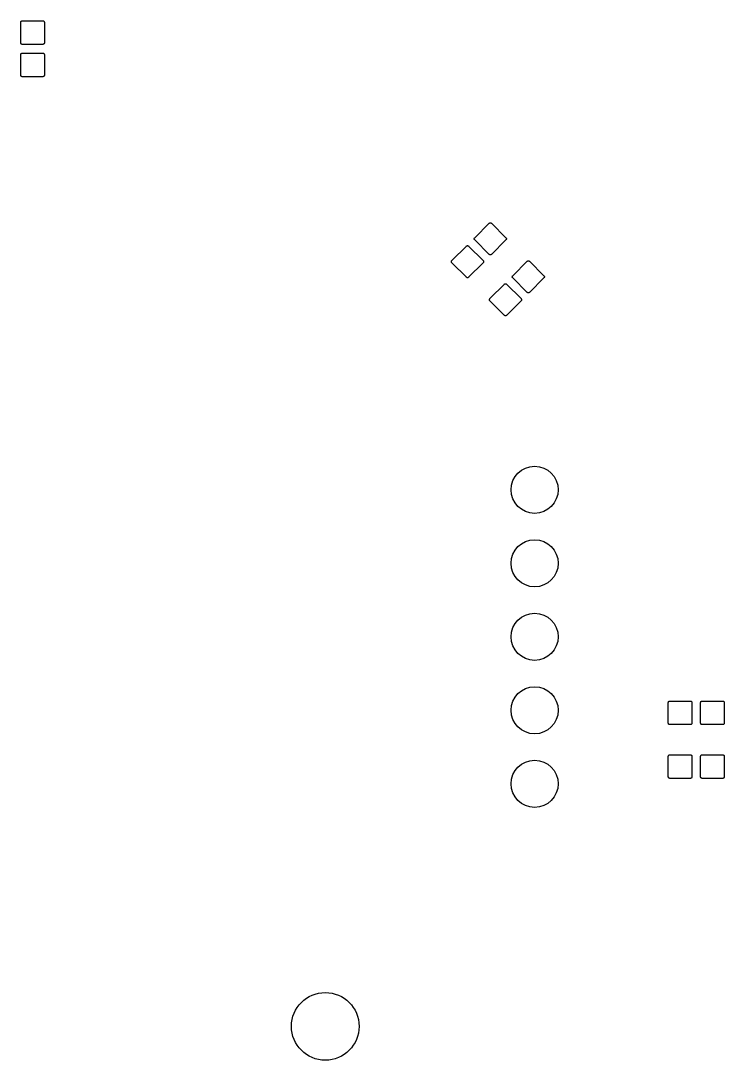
# Model space of a CAD drawing. Extents: x 0.49 to 2.42, y -7.77 to -4.86.
# Drawn here: x 1.477 to 2.419, y -6.256 to -4.864 of the extents above; entities that cross this region are included whole.
import ezdxf

# ---------------------------------------------------------------- set-up
doc = ezdxf.new("R2010")
doc.units = 0
doc.header["$MEASUREMENT"] = 0
doc.layers.add('BLACK', color=7, linetype='CONTINUOUS')

msp = doc.modelspace()

# ---------------------------------------------------------------- linework, layer by layer
at = {"layer": 'BLACK', "linetype": 'CONTINUOUS'}
for p, q in [((1.47693, -4.86614), (1.47694, -4.86594)), ((1.47693, -4.8937), (1.47693, -4.86614)), ((1.47694, -4.86594), (1.47697, -4.86575)), ((1.47697, -4.86575), (1.47702, -4.86556)), ((1.47702, -4.86556), (1.47708, -4.86537)), ((1.47708, -4.86537), (1.47717, -4.8652)), ((1.47717, -4.8652), (1.47727, -4.86503)), ((1.47727, -4.86503), (1.47738, -4.86487)), ((1.47738, -4.86487), (1.47752, -4.86472)), ((1.47752, -4.86472), (1.47766, -4.86459)), ((1.47766, -4.86459), (1.47782, -4.86447)), ((1.47782, -4.86447), (1.47799, -4.86437)), ((1.47799, -4.86437), (1.47817, -4.86429)), ((1.47817, -4.86429), (1.47835, -4.86422)), ((1.47835, -4.86422), (1.47855, -4.86417)), ((1.47855, -4.86417), (1.47874, -4.86414)), ((1.47874, -4.86414), (1.47894, -4.86413)), ((1.47894, -4.86413), (1.5065, -4.86413)), ((1.5065, -4.86413), (1.50669, -4.86414)), ((1.50669, -4.86414), (1.50689, -4.86417)), ((1.50689, -4.86417), (1.50708, -4.86422)), ((1.50708, -4.86422), (1.50726, -4.86429)), ((1.50726, -4.86429), (1.50744, -4.86437)), ((1.50744, -4.86437), (1.50761, -4.86447)), ((1.50761, -4.86447), (1.50777, -4.86459)), ((1.50777, -4.86459), (1.50792, -4.86472)), ((1.50792, -4.86472), (1.50805, -4.86487)), ((1.50805, -4.86487), (1.50817, -4.86503)), ((1.50817, -4.86503), (1.50827, -4.8652)), ((1.50827, -4.8652), (1.50835, -4.86537)), ((1.50835, -4.86537), (1.50842, -4.86556)), ((1.50842, -4.86556), (1.50847, -4.86575)), ((1.50847, -4.86575), (1.50849, -4.86594)), ((1.50849, -4.86594), (1.5085, -4.86614)), ((1.5085, -4.86614), (1.5085, -4.8937)), ((1.47694, -4.8939), (1.47693, -4.8937)), ((1.47697, -4.89409), (1.47694, -4.8939)), ((1.47702, -4.89428), (1.47697, -4.89409)), ((1.47708, -4.89447), (1.47702, -4.89428)), ((1.47717, -4.89465), (1.47708, -4.89447)), ((1.47727, -4.89482), (1.47717, -4.89465)), ((1.47738, -4.89497), (1.47727, -4.89482)), ((1.47752, -4.89512), (1.47738, -4.89497)), ((1.47766, -4.89525), (1.47752, -4.89512)), ((1.47782, -4.89537), (1.47766, -4.89525)), ((1.47799, -4.89547), (1.47782, -4.89537)), ((1.47817, -4.89556), (1.47799, -4.89547)), ((1.47835, -4.89562), (1.47817, -4.89556)), ((1.47855, -4.89567), (1.47835, -4.89562)), ((1.47874, -4.8957), (1.47855, -4.89567)), ((1.47894, -4.89571), (1.47874, -4.8957)), ((1.5065, -4.89571), (1.47894, -4.89571)), ((1.50669, -4.8957), (1.5065, -4.89571)), ((1.50689, -4.89567), (1.50669, -4.8957)), ((1.50708, -4.89562), (1.50689, -4.89567)), ((1.50726, -4.89556), (1.50708, -4.89562)), ((1.50744, -4.89547), (1.50726, -4.89556)), ((1.50761, -4.89537), (1.50744, -4.89547)), ((1.50777, -4.89525), (1.50761, -4.89537)), ((1.50792, -4.89512), (1.50777, -4.89525)), ((1.50805, -4.89497), (1.50792, -4.89512)), ((1.50817, -4.89482), (1.50805, -4.89497)), ((1.50827, -4.89465), (1.50817, -4.89482)), ((1.50835, -4.89447), (1.50827, -4.89465)), ((1.50842, -4.89428), (1.50835, -4.89447)), ((1.50847, -4.89409), (1.50842, -4.89428)), ((1.50849, -4.8939), (1.50847, -4.89409)), ((1.5085, -4.8937), (1.50849, -4.8939)), ((1.47693, -4.90945), (1.47694, -4.90925)), ((1.47693, -4.93701), (1.47693, -4.90945)), ((1.47694, -4.90925), (1.47697, -4.90906)), ((1.47697, -4.90906), (1.47702, -4.90887)), ((1.47702, -4.90887), (1.47708, -4.90868)), ((1.47708, -4.90868), (1.47717, -4.9085)), ((1.47717, -4.9085), (1.47727, -4.90833)), ((1.47727, -4.90833), (1.47738, -4.90818)), ((1.47738, -4.90818), (1.47752, -4.90803)), ((1.47752, -4.90803), (1.47766, -4.9079)), ((1.47766, -4.9079), (1.47782, -4.90778)), ((1.47782, -4.90778), (1.47799, -4.90768)), ((1.47799, -4.90768), (1.47817, -4.90759)), ((1.47817, -4.90759), (1.47835, -4.90753)), ((1.47835, -4.90753), (1.47855, -4.90748)), ((1.47855, -4.90748), (1.47874, -4.90745)), ((1.47874, -4.90745), (1.47894, -4.90744)), ((1.47894, -4.90744), (1.5065, -4.90744)), ((1.5065, -4.90744), (1.50669, -4.90745)), ((1.50669, -4.90745), (1.50689, -4.90748)), ((1.50689, -4.90748), (1.50708, -4.90753)), ((1.50708, -4.90753), (1.50726, -4.90759)), ((1.50726, -4.90759), (1.50744, -4.90768)), ((1.50744, -4.90768), (1.50761, -4.90778)), ((1.50761, -4.90778), (1.50777, -4.9079)), ((1.50777, -4.9079), (1.50792, -4.90803)), ((1.50792, -4.90803), (1.50805, -4.90818)), ((1.50805, -4.90818), (1.50817, -4.90833)), ((1.50817, -4.90833), (1.50827, -4.9085)), ((1.50827, -4.9085), (1.50835, -4.90868)), ((1.50835, -4.90868), (1.50842, -4.90887)), ((1.50842, -4.90887), (1.50847, -4.90906)), ((1.50847, -4.90906), (1.50849, -4.90925)), ((1.50849, -4.90925), (1.5085, -4.90945)), ((1.5085, -4.90945), (1.5085, -4.93701)), ((1.47694, -4.9372), (1.47693, -4.93701)), ((1.47697, -4.9374), (1.47694, -4.9372)), ((1.47702, -4.93759), (1.47697, -4.9374)), ((1.47708, -4.93778), (1.47702, -4.93759)), ((1.47717, -4.93795), (1.47708, -4.93778)), ((1.47727, -4.93812), (1.47717, -4.93795)), ((1.47738, -4.93828), (1.47727, -4.93812)), ((1.47752, -4.93843), (1.47738, -4.93828)), ((1.47766, -4.93856), (1.47752, -4.93843)), ((1.47782, -4.93868), (1.47766, -4.93856)), ((1.47799, -4.93878), (1.47782, -4.93868)), ((1.47817, -4.93886), (1.47799, -4.93878)), ((1.47835, -4.93893), (1.47817, -4.93886)), ((1.47855, -4.93898), (1.47835, -4.93893)), ((1.47874, -4.93901), (1.47855, -4.93898)), ((1.47894, -4.93902), (1.47874, -4.93901)), ((1.5065, -4.93902), (1.47894, -4.93902)), ((1.50669, -4.93901), (1.5065, -4.93902)), ((1.50689, -4.93898), (1.50669, -4.93901)), ((1.50708, -4.93893), (1.50689, -4.93898)), ((1.50726, -4.93886), (1.50708, -4.93893)), ((1.50744, -4.93878), (1.50726, -4.93886)), ((1.50761, -4.93868), (1.50744, -4.93878)), ((1.50777, -4.93856), (1.50761, -4.93868)), ((1.50792, -4.93843), (1.50777, -4.93856)), ((1.50805, -4.93828), (1.50792, -4.93843)), ((1.50817, -4.93812), (1.50805, -4.93828)), ((1.50827, -4.93795), (1.50817, -4.93812)), ((1.50835, -4.93778), (1.50827, -4.93795)), ((1.50842, -4.93759), (1.50835, -4.93778)), ((1.50847, -4.9374), (1.50842, -4.93759)), ((1.50849, -4.9372), (1.50847, -4.9374)), ((1.5085, -4.93701), (1.50849, -4.9372)), ((2.08507, -5.15465), (2.10456, -5.13516)), ((2.10456, -5.13516), (2.10471, -5.13503)), ((2.10471, -5.13503), (2.10487, -5.13491)), ((2.10487, -5.13491), (2.10503, -5.13481)), ((2.10503, -5.13481), (2.10521, -5.13472)), ((2.10521, -5.13472), (2.1054, -5.13466)), ((2.1054, -5.13466), (2.10559, -5.13461)), ((2.10559, -5.13461), (2.10578, -5.13458)), ((2.10578, -5.13458), (2.10598, -5.13457)), ((2.10598, -5.13457), (2.10618, -5.13458)), ((2.10618, -5.13458), (2.10637, -5.13461)), ((2.10637, -5.13461), (2.10656, -5.13466)), ((2.10656, -5.13466), (2.10675, -5.13472)), ((2.10675, -5.13472), (2.10693, -5.13481)), ((2.10693, -5.13481), (2.1071, -5.13491)), ((2.1071, -5.13491), (2.10725, -5.13503)), ((2.10725, -5.13503), (2.1074, -5.13516)), ((2.1074, -5.13516), (2.12689, -5.15465)), ((2.08449, -5.15607), (2.0845, -5.15587)), ((2.0845, -5.15626), (2.08449, -5.15607)), ((2.0845, -5.15587), (2.08452, -5.15567)), ((2.08452, -5.15646), (2.0845, -5.15626)), ((2.08452, -5.15567), (2.08457, -5.15548)), ((2.08457, -5.15665), (2.08452, -5.15646)), ((2.08457, -5.15548), (2.08464, -5.1553)), ((2.08464, -5.15683), (2.08457, -5.15665)), ((2.08464, -5.1553), (2.08472, -5.15512)), ((2.08472, -5.15701), (2.08464, -5.15683)), ((2.08472, -5.15512), (2.08482, -5.15495)), ((2.08482, -5.15718), (2.08472, -5.15701)), ((2.08482, -5.15495), (2.08494, -5.15479)), ((2.08494, -5.15734), (2.08482, -5.15718)), ((2.08494, -5.15479), (2.08507, -5.15465)), ((2.08507, -5.15749), (2.08494, -5.15734)), ((2.10456, -5.17697), (2.08507, -5.15749)), ((2.12689, -5.15749), (2.1074, -5.17697)), ((2.12689, -5.15465), (2.12702, -5.15479)), ((2.12702, -5.15734), (2.12689, -5.15749)), ((2.12702, -5.15479), (2.12714, -5.15495)), ((2.12714, -5.15718), (2.12702, -5.15734)), ((2.12714, -5.15495), (2.12724, -5.15512)), ((2.12724, -5.15701), (2.12714, -5.15718)), ((2.12724, -5.15512), (2.12732, -5.1553)), ((2.12732, -5.15683), (2.12724, -5.15701)), ((2.12732, -5.1553), (2.12739, -5.15548)), ((2.12739, -5.15665), (2.12732, -5.15683)), ((2.12739, -5.15548), (2.12744, -5.15567)), ((2.12744, -5.15646), (2.12739, -5.15665)), ((2.12744, -5.15567), (2.12747, -5.15587)), ((2.12747, -5.15626), (2.12744, -5.15646)), ((2.12747, -5.15587), (2.12748, -5.15607)), ((2.12748, -5.15607), (2.12747, -5.15626)), ((2.05445, -5.18527), (2.07394, -5.16578)), ((2.07394, -5.16578), (2.07408, -5.16565)), ((2.07408, -5.16565), (2.07424, -5.16553)), ((2.07424, -5.16553), (2.07441, -5.16543)), ((2.07441, -5.16543), (2.07459, -5.16535)), ((2.07459, -5.16535), (2.07477, -5.16528)), ((2.07477, -5.16528), (2.07497, -5.16523)), ((2.07497, -5.16523), (2.07516, -5.1652)), ((2.07516, -5.1652), (2.07536, -5.16519)), ((2.07536, -5.16519), (2.07555, -5.1652)), ((2.07555, -5.1652), (2.07575, -5.16523)), ((2.07575, -5.16523), (2.07594, -5.16528)), ((2.07594, -5.16528), (2.07613, -5.16535)), ((2.07613, -5.16535), (2.0763, -5.16543)), ((2.0763, -5.16543), (2.07647, -5.16553)), ((2.07647, -5.16553), (2.07663, -5.16565)), ((2.07663, -5.16565), (2.07678, -5.16578)), ((2.07678, -5.16578), (2.09626, -5.18527)), ((2.10471, -5.17711), (2.10456, -5.17697)), ((2.10487, -5.17722), (2.10471, -5.17711)), ((2.10503, -5.17732), (2.10487, -5.17722)), ((2.10521, -5.17741), (2.10503, -5.17732)), ((2.1054, -5.17748), (2.10521, -5.17741)), ((2.10559, -5.17752), (2.1054, -5.17748)), ((2.10578, -5.17755), (2.10559, -5.17752)), ((2.10598, -5.17756), (2.10578, -5.17755)), ((2.10618, -5.17755), (2.10598, -5.17756)), ((2.10637, -5.17752), (2.10618, -5.17755)), ((2.10656, -5.17748), (2.10637, -5.17752)), ((2.10675, -5.17741), (2.10656, -5.17748)), ((2.10693, -5.17732), (2.10675, -5.17741)), ((2.1071, -5.17722), (2.10693, -5.17732)), ((2.10725, -5.17711), (2.1071, -5.17722)), ((2.1074, -5.17697), (2.10725, -5.17711)), ((2.05386, -5.18669), (2.05387, -5.18649)), ((2.05387, -5.18689), (2.05386, -5.18669)), ((2.05387, -5.18649), (2.0539, -5.1863)), ((2.0539, -5.18708), (2.05387, -5.18689)), ((2.0539, -5.1863), (2.05395, -5.18611)), ((2.05395, -5.18727), (2.0539, -5.18708)), ((2.05395, -5.18611), (2.05402, -5.18592)), ((2.05402, -5.18746), (2.05395, -5.18727)), ((2.05402, -5.18592), (2.0541, -5.18574)), ((2.0541, -5.18764), (2.05402, -5.18746)), ((2.0541, -5.18574), (2.0542, -5.18557)), ((2.0542, -5.1878), (2.0541, -5.18764)), ((2.0542, -5.18557), (2.05432, -5.18542)), ((2.05432, -5.18796), (2.0542, -5.1878)), ((2.05432, -5.18542), (2.05445, -5.18527)), ((2.05445, -5.18811), (2.05432, -5.18796)), ((2.07394, -5.2076), (2.05445, -5.18811)), ((2.09626, -5.18811), (2.07678, -5.2076)), ((2.09626, -5.18527), (2.0964, -5.18542)), ((2.0964, -5.18796), (2.09626, -5.18811)), ((2.0964, -5.18542), (2.09651, -5.18557)), ((2.09651, -5.1878), (2.0964, -5.18796)), ((2.09651, -5.18557), (2.09662, -5.18574)), ((2.09662, -5.18764), (2.09651, -5.1878)), ((2.09662, -5.18574), (2.0967, -5.18592)), ((2.0967, -5.18746), (2.09662, -5.18764)), ((2.0967, -5.18592), (2.09677, -5.18611)), ((2.09677, -5.18727), (2.0967, -5.18746)), ((2.09677, -5.18611), (2.09681, -5.1863)), ((2.09681, -5.18708), (2.09677, -5.18727)), ((2.09681, -5.1863), (2.09684, -5.18649)), ((2.09684, -5.18689), (2.09681, -5.18708)), ((2.09684, -5.18649), (2.09685, -5.18669)), ((2.09685, -5.18669), (2.09684, -5.18689)), ((2.13602, -5.20559), (2.15551, -5.1861)), ((2.15551, -5.1861), (2.15565, -5.18597)), ((2.15565, -5.18597), (2.15581, -5.18585)), ((2.15581, -5.18585), (2.15598, -5.18575)), ((2.15598, -5.18575), (2.15616, -5.18567)), ((2.15616, -5.18567), (2.15634, -5.1856)), ((2.15634, -5.1856), (2.15653, -5.18556)), ((2.15653, -5.18556), (2.15673, -5.18553)), ((2.15673, -5.18553), (2.15693, -5.18552)), ((2.15693, -5.18552), (2.15712, -5.18553)), ((2.15712, -5.18553), (2.15732, -5.18556)), ((2.15732, -5.18556), (2.15751, -5.1856)), ((2.15751, -5.1856), (2.15769, -5.18567)), ((2.15769, -5.18567), (2.15787, -5.18575)), ((2.15787, -5.18575), (2.15804, -5.18585)), ((2.15804, -5.18585), (2.1582, -5.18597)), ((2.1582, -5.18597), (2.15835, -5.1861)), ((2.15835, -5.1861), (2.17783, -5.20559)), ((2.07408, -5.20773), (2.07394, -5.2076)), ((2.07424, -5.20785), (2.07408, -5.20773)), ((2.07441, -5.20795), (2.07424, -5.20785)), ((2.07459, -5.20803), (2.07441, -5.20795)), ((2.07477, -5.2081), (2.07459, -5.20803)), ((2.07497, -5.20815), (2.07477, -5.2081)), ((2.07516, -5.20817), (2.07497, -5.20815)), ((2.07536, -5.20818), (2.07516, -5.20817)), ((2.07555, -5.20817), (2.07536, -5.20818)), ((2.07575, -5.20815), (2.07555, -5.20817)), ((2.07594, -5.2081), (2.07575, -5.20815)), ((2.07613, -5.20803), (2.07594, -5.2081)), ((2.0763, -5.20795), (2.07613, -5.20803)), ((2.07647, -5.20785), (2.0763, -5.20795)), ((2.07663, -5.20773), (2.07647, -5.20785)), ((2.07678, -5.2076), (2.07663, -5.20773)), ((2.1054, -5.23621), (2.12488, -5.21673)), ((2.12488, -5.21673), (2.12503, -5.21659)), ((2.12503, -5.21659), (2.12519, -5.21648)), ((2.12519, -5.21648), (2.12536, -5.21638)), ((2.12536, -5.21638), (2.12553, -5.21629)), ((2.12553, -5.21629), (2.12572, -5.21623)), ((2.12572, -5.21623), (2.12591, -5.21618)), ((2.12591, -5.21618), (2.12611, -5.21615)), ((2.12611, -5.21615), (2.1263, -5.21614)), ((2.1263, -5.21614), (2.1265, -5.21615)), ((2.1265, -5.21615), (2.12669, -5.21618)), ((2.12669, -5.21618), (2.12689, -5.21623)), ((2.12689, -5.21623), (2.12707, -5.21629)), ((2.12707, -5.21629), (2.12725, -5.21638)), ((2.12725, -5.21638), (2.12742, -5.21648)), ((2.12742, -5.21648), (2.12758, -5.21659)), ((2.12758, -5.21659), (2.12772, -5.21673)), ((2.12772, -5.21673), (2.14721, -5.23621)), ((2.13543, -5.20701), (2.13544, -5.20681)), ((2.13544, -5.20721), (2.13543, -5.20701)), ((2.13544, -5.20681), (2.13547, -5.20662)), ((2.13547, -5.2074), (2.13544, -5.20721)), ((2.13547, -5.20662), (2.13552, -5.20643)), ((2.13552, -5.20759), (2.13547, -5.2074)), ((2.13552, -5.20643), (2.13558, -5.20624)), ((2.13558, -5.20778), (2.13552, -5.20759)), ((2.13558, -5.20624), (2.13567, -5.20607)), ((2.13567, -5.20796), (2.13558, -5.20778)), ((2.13567, -5.20607), (2.13577, -5.2059)), ((2.13577, -5.20813), (2.13567, -5.20796)), ((2.13577, -5.2059), (2.13589, -5.20574)), ((2.13589, -5.20829), (2.13577, -5.20813)), ((2.13589, -5.20574), (2.13602, -5.20559)), ((2.13602, -5.20843), (2.13589, -5.20829)), ((2.15551, -5.22792), (2.13602, -5.20843)), ((2.17783, -5.20843), (2.15835, -5.22792)), ((2.17783, -5.20559), (2.17796, -5.20574)), ((2.17796, -5.20829), (2.17783, -5.20843)), ((2.17796, -5.20574), (2.17808, -5.2059)), ((2.17808, -5.20813), (2.17796, -5.20829)), ((2.17808, -5.2059), (2.17818, -5.20607)), ((2.17818, -5.20796), (2.17808, -5.20813)), ((2.17818, -5.20607), (2.17827, -5.20624)), ((2.17827, -5.20778), (2.17818, -5.20796)), ((2.17827, -5.20624), (2.17833, -5.20643)), ((2.17833, -5.20759), (2.17827, -5.20778)), ((2.17833, -5.20643), (2.17838, -5.20662)), ((2.17838, -5.2074), (2.17833, -5.20759)), ((2.17838, -5.20662), (2.17841, -5.20681)), ((2.17841, -5.20721), (2.17838, -5.2074)), ((2.17841, -5.20681), (2.17842, -5.20701)), ((2.17842, -5.20701), (2.17841, -5.20721)), ((2.15565, -5.22805), (2.15551, -5.22792)), ((2.15581, -5.22817), (2.15565, -5.22805)), ((2.15598, -5.22827), (2.15581, -5.22817)), ((2.15616, -5.22835), (2.15598, -5.22827)), ((2.15634, -5.22842), (2.15616, -5.22835)), ((2.15653, -5.22847), (2.15634, -5.22842)), ((2.15673, -5.2285), (2.15653, -5.22847)), ((2.15693, -5.22851), (2.15673, -5.2285)), ((2.15712, -5.2285), (2.15693, -5.22851)), ((2.15732, -5.22847), (2.15712, -5.2285)), ((2.15751, -5.22842), (2.15732, -5.22847)), ((2.15769, -5.22835), (2.15751, -5.22842)), ((2.15787, -5.22827), (2.15769, -5.22835)), ((2.15804, -5.22817), (2.15787, -5.22827)), ((2.1582, -5.22805), (2.15804, -5.22817)), ((2.15835, -5.22792), (2.1582, -5.22805)), ((2.10481, -5.23763), (2.10482, -5.23744)), ((2.10482, -5.23783), (2.10481, -5.23763)), ((2.10482, -5.23744), (2.10485, -5.23724)), ((2.10485, -5.23803), (2.10482, -5.23783)), ((2.10485, -5.23724), (2.10489, -5.23705)), ((2.10489, -5.23822), (2.10485, -5.23803)), ((2.10489, -5.23705), (2.10496, -5.23687)), ((2.10496, -5.2384), (2.10489, -5.23822)), ((2.10496, -5.23687), (2.10504, -5.23669)), ((2.10504, -5.23858), (2.10496, -5.2384)), ((2.10504, -5.23669), (2.10515, -5.23652)), ((2.10515, -5.23875), (2.10504, -5.23858)), ((2.10515, -5.23652), (2.10526, -5.23636)), ((2.10526, -5.23891), (2.10515, -5.23875)), ((2.10526, -5.23636), (2.1054, -5.23621)), ((2.1054, -5.23905), (2.10526, -5.23891)), ((2.12488, -5.25854), (2.1054, -5.23905)), ((2.14721, -5.23905), (2.12772, -5.25854)), ((2.14721, -5.23621), (2.14734, -5.23636)), ((2.14734, -5.23891), (2.14721, -5.23905)), ((2.14734, -5.23636), (2.14746, -5.23652)), ((2.14746, -5.23875), (2.14734, -5.23891)), ((2.14746, -5.23652), (2.14756, -5.23669)), ((2.14756, -5.23858), (2.14746, -5.23875)), ((2.14756, -5.23669), (2.14765, -5.23687)), ((2.14765, -5.2384), (2.14756, -5.23858)), ((2.14765, -5.23687), (2.14771, -5.23705)), ((2.14771, -5.23822), (2.14765, -5.2384)), ((2.14771, -5.23705), (2.14776, -5.23724)), ((2.14776, -5.23803), (2.14771, -5.23822)), ((2.14776, -5.23724), (2.14779, -5.23744)), ((2.14779, -5.23783), (2.14776, -5.23803)), ((2.14779, -5.23744), (2.1478, -5.23763)), ((2.1478, -5.23763), (2.14779, -5.23783)), ((2.12503, -5.25867), (2.12488, -5.25854)), ((2.12519, -5.25879), (2.12503, -5.25867)), ((2.12536, -5.25889), (2.12519, -5.25879)), ((2.12553, -5.25898), (2.12536, -5.25889)), ((2.12572, -5.25904), (2.12553, -5.25898)), ((2.12591, -5.25909), (2.12572, -5.25904)), ((2.12611, -5.25912), (2.12591, -5.25909)), ((2.1263, -5.25913), (2.12611, -5.25912)), ((2.1265, -5.25912), (2.1263, -5.25913)), ((2.12669, -5.25909), (2.1265, -5.25912)), ((2.12689, -5.25904), (2.12669, -5.25909)), ((2.12707, -5.25898), (2.12689, -5.25904)), ((2.12725, -5.25889), (2.12707, -5.25898)), ((2.12742, -5.25879), (2.12725, -5.25889)), ((2.12758, -5.25867), (2.12742, -5.25879)), ((2.12772, -5.25854), (2.12758, -5.25867)), ((2.3446, -5.7762), (2.34469, -5.77602)), ((2.34469, -5.77602), (2.34479, -5.77585)), ((2.34479, -5.77585), (2.3449, -5.77569)), ((2.3449, -5.77569), (2.34504, -5.77555)), ((2.34504, -5.77555), (2.34518, -5.77542)), ((2.34518, -5.77542), (2.34534, -5.7753)), ((2.34534, -5.7753), (2.34551, -5.7752)), ((2.34551, -5.7752), (2.34569, -5.77511)), ((2.34569, -5.77511), (2.34587, -5.77505)), ((2.34587, -5.77505), (2.34606, -5.775)), ((2.34606, -5.775), (2.34626, -5.77497)), ((2.34626, -5.77497), (2.34646, -5.77496)), ((2.34646, -5.77496), (2.37402, -5.77496)), ((2.37402, -5.77496), (2.37421, -5.77497)), ((2.37421, -5.77497), (2.37441, -5.775)), ((2.37441, -5.775), (2.3746, -5.77505)), ((2.3746, -5.77505), (2.37478, -5.77511)), ((2.37478, -5.77511), (2.37496, -5.7752)), ((2.37496, -5.7752), (2.37513, -5.7753)), ((2.37513, -5.7753), (2.37529, -5.77542)), ((2.37529, -5.77542), (2.37544, -5.77555)), ((2.37544, -5.77555), (2.37557, -5.77569)), ((2.37557, -5.77569), (2.37569, -5.77585)), ((2.37569, -5.77585), (2.37579, -5.77602)), ((2.37579, -5.77602), (2.37587, -5.7762)), ((2.38791, -5.7762), (2.38799, -5.77602)), ((2.38799, -5.77602), (2.38809, -5.77585)), ((2.38809, -5.77585), (2.38821, -5.77569)), ((2.38821, -5.77569), (2.38834, -5.77555)), ((2.38834, -5.77555), (2.38849, -5.77542)), ((2.38849, -5.77542), (2.38865, -5.7753)), ((2.38865, -5.7753), (2.38882, -5.7752)), ((2.38882, -5.7752), (2.389, -5.77511)), ((2.389, -5.77511), (2.38918, -5.77505)), ((2.38918, -5.77505), (2.38937, -5.775)), ((2.38937, -5.775), (2.38957, -5.77497)), ((2.38957, -5.77497), (2.38976, -5.77496)), ((2.38976, -5.77496), (2.41732, -5.77496)), ((2.41732, -5.77496), (2.41752, -5.77497)), ((2.41752, -5.77497), (2.41771, -5.775)), ((2.41771, -5.775), (2.41791, -5.77505)), ((2.41791, -5.77505), (2.41809, -5.77511)), ((2.41809, -5.77511), (2.41827, -5.7752)), ((2.41827, -5.7752), (2.41844, -5.7753)), ((2.41844, -5.7753), (2.4186, -5.77542)), ((2.4186, -5.77542), (2.41874, -5.77555)), ((2.41874, -5.77555), (2.41887, -5.77569)), ((2.41887, -5.77569), (2.41899, -5.77585)), ((2.41899, -5.77585), (2.41909, -5.77602)), ((2.41909, -5.77602), (2.41918, -5.7762)), ((2.34445, -5.77697), (2.34446, -5.77677)), ((2.34445, -5.80453), (2.34445, -5.77697)), ((2.34446, -5.77677), (2.34449, -5.77658)), ((2.34449, -5.77658), (2.34454, -5.77639)), ((2.34454, -5.77639), (2.3446, -5.7762)), ((2.37587, -5.7762), (2.37594, -5.77639)), ((2.37594, -5.77639), (2.37599, -5.77658)), ((2.37599, -5.77658), (2.37601, -5.77677)), ((2.37601, -5.77677), (2.37602, -5.77697)), ((2.37602, -5.77697), (2.37602, -5.80453)), ((2.38776, -5.77697), (2.38777, -5.77677)), ((2.38776, -5.80453), (2.38776, -5.77697)), ((2.38777, -5.77677), (2.38779, -5.77658)), ((2.38779, -5.77658), (2.38784, -5.77639)), ((2.38784, -5.77639), (2.38791, -5.7762)), ((2.41918, -5.7762), (2.41924, -5.77639)), ((2.41924, -5.77639), (2.41929, -5.77658)), ((2.41929, -5.77658), (2.41932, -5.77677)), ((2.41932, -5.77677), (2.41933, -5.77697)), ((2.41933, -5.77697), (2.41933, -5.80453)), ((2.34446, -5.80472), (2.34445, -5.80453)), ((2.34449, -5.80492), (2.34446, -5.80472)), ((2.34454, -5.80511), (2.34449, -5.80492)), ((2.3446, -5.8053), (2.34454, -5.80511)), ((2.34469, -5.80547), (2.3446, -5.8053)), ((2.34479, -5.80564), (2.34469, -5.80547)), ((2.3449, -5.8058), (2.34479, -5.80564)), ((2.34504, -5.80595), (2.3449, -5.8058)), ((2.34518, -5.80608), (2.34504, -5.80595)), ((2.34534, -5.8062), (2.34518, -5.80608)), ((2.34551, -5.8063), (2.34534, -5.8062)), ((2.34569, -5.80638), (2.34551, -5.8063)), ((2.34587, -5.80645), (2.34569, -5.80638)), ((2.34606, -5.8065), (2.34587, -5.80645)), ((2.34626, -5.80653), (2.34606, -5.8065)), ((2.34646, -5.80654), (2.34626, -5.80653)), ((2.37402, -5.80654), (2.34646, -5.80654)), ((2.37421, -5.80653), (2.37402, -5.80654)), ((2.37441, -5.8065), (2.37421, -5.80653)), ((2.3746, -5.80645), (2.37441, -5.8065)), ((2.37478, -5.80638), (2.3746, -5.80645)), ((2.37496, -5.8063), (2.37478, -5.80638)), ((2.37513, -5.8062), (2.37496, -5.8063)), ((2.37529, -5.80608), (2.37513, -5.8062)), ((2.37544, -5.80595), (2.37529, -5.80608)), ((2.37557, -5.8058), (2.37544, -5.80595)), ((2.37569, -5.80564), (2.37557, -5.8058)), ((2.37579, -5.80547), (2.37569, -5.80564)), ((2.37587, -5.8053), (2.37579, -5.80547)), ((2.37594, -5.80511), (2.37587, -5.8053)), ((2.37599, -5.80492), (2.37594, -5.80511)), ((2.37601, -5.80472), (2.37599, -5.80492)), ((2.37602, -5.80453), (2.37601, -5.80472)), ((2.38777, -5.80472), (2.38776, -5.80453)), ((2.38779, -5.80492), (2.38777, -5.80472)), ((2.38784, -5.80511), (2.38779, -5.80492)), ((2.38791, -5.8053), (2.38784, -5.80511)), ((2.38799, -5.80547), (2.38791, -5.8053)), ((2.38809, -5.80564), (2.38799, -5.80547)), ((2.38821, -5.8058), (2.38809, -5.80564)), ((2.38834, -5.80595), (2.38821, -5.8058)), ((2.38849, -5.80608), (2.38834, -5.80595)), ((2.38865, -5.8062), (2.38849, -5.80608)), ((2.38882, -5.8063), (2.38865, -5.8062)), ((2.389, -5.80638), (2.38882, -5.8063)), ((2.38918, -5.80645), (2.389, -5.80638)), ((2.38937, -5.8065), (2.38918, -5.80645)), ((2.38957, -5.80653), (2.38937, -5.8065)), ((2.38976, -5.80654), (2.38957, -5.80653)), ((2.41732, -5.80654), (2.38976, -5.80654)), ((2.41752, -5.80653), (2.41732, -5.80654)), ((2.41771, -5.8065), (2.41752, -5.80653)), ((2.41791, -5.80645), (2.41771, -5.8065)), ((2.41809, -5.80638), (2.41791, -5.80645)), ((2.41827, -5.8063), (2.41809, -5.80638)), ((2.41844, -5.8062), (2.41827, -5.8063)), ((2.4186, -5.80608), (2.41844, -5.8062)), ((2.41874, -5.80595), (2.4186, -5.80608)), ((2.41887, -5.8058), (2.41874, -5.80595)), ((2.41899, -5.80564), (2.41887, -5.8058)), ((2.41909, -5.80547), (2.41899, -5.80564)), ((2.41918, -5.8053), (2.41909, -5.80547)), ((2.41924, -5.80511), (2.41918, -5.8053)), ((2.41929, -5.80492), (2.41924, -5.80511)), ((2.41932, -5.80472), (2.41929, -5.80492)), ((2.41933, -5.80453), (2.41932, -5.80472)), ((2.34445, -5.84902), (2.34446, -5.84882)), ((2.34445, -5.87657), (2.34445, -5.84902)), ((2.34446, -5.84882), (2.34449, -5.84862)), ((2.34449, -5.84862), (2.34454, -5.84843)), ((2.34454, -5.84843), (2.3446, -5.84825)), ((2.3446, -5.84825), (2.34469, -5.84807)), ((2.34469, -5.84807), (2.34479, -5.8479)), ((2.34479, -5.8479), (2.3449, -5.84774)), ((2.3449, -5.84774), (2.34504, -5.8476)), ((2.34504, -5.8476), (2.34518, -5.84746)), ((2.34518, -5.84746), (2.34534, -5.84735)), ((2.34534, -5.84735), (2.34551, -5.84724)), ((2.34551, -5.84724), (2.34569, -5.84716)), ((2.34569, -5.84716), (2.34587, -5.84709)), ((2.34587, -5.84709), (2.34606, -5.84705)), ((2.34606, -5.84705), (2.34626, -5.84702)), ((2.34626, -5.84702), (2.34646, -5.84701)), ((2.34646, -5.84701), (2.37402, -5.84701)), ((2.37402, -5.84701), (2.37421, -5.84702)), ((2.37421, -5.84702), (2.37441, -5.84705)), ((2.37441, -5.84705), (2.3746, -5.84709)), ((2.3746, -5.84709), (2.37478, -5.84716)), ((2.37478, -5.84716), (2.37496, -5.84724)), ((2.37496, -5.84724), (2.37513, -5.84735)), ((2.37513, -5.84735), (2.37529, -5.84746)), ((2.37529, -5.84746), (2.37544, -5.8476)), ((2.37544, -5.8476), (2.37557, -5.84774)), ((2.37557, -5.84774), (2.37569, -5.8479)), ((2.37569, -5.8479), (2.37579, -5.84807)), ((2.37579, -5.84807), (2.37587, -5.84825)), ((2.37587, -5.84825), (2.37594, -5.84843)), ((2.37594, -5.84843), (2.37599, -5.84862)), ((2.37599, -5.84862), (2.37601, -5.84882)), ((2.37601, -5.84882), (2.37602, -5.84902)), ((2.37602, -5.84902), (2.37602, -5.87657)), ((2.38776, -5.84902), (2.38777, -5.84882)), ((2.38776, -5.87657), (2.38776, -5.84902)), ((2.38777, -5.84882), (2.38779, -5.84862)), ((2.38779, -5.84862), (2.38784, -5.84843)), ((2.38784, -5.84843), (2.38791, -5.84825)), ((2.38791, -5.84825), (2.38799, -5.84807)), ((2.38799, -5.84807), (2.38809, -5.8479)), ((2.38809, -5.8479), (2.38821, -5.84774)), ((2.38821, -5.84774), (2.38834, -5.8476)), ((2.38834, -5.8476), (2.38849, -5.84746)), ((2.38849, -5.84746), (2.38865, -5.84735)), ((2.38865, -5.84735), (2.38882, -5.84724)), ((2.38882, -5.84724), (2.389, -5.84716)), ((2.389, -5.84716), (2.38918, -5.84709)), ((2.38918, -5.84709), (2.38937, -5.84705)), ((2.38937, -5.84705), (2.38957, -5.84702)), ((2.38957, -5.84702), (2.38976, -5.84701)), ((2.38976, -5.84701), (2.41732, -5.84701)), ((2.41732, -5.84701), (2.41752, -5.84702)), ((2.41752, -5.84702), (2.41771, -5.84705)), ((2.41771, -5.84705), (2.41791, -5.84709)), ((2.41791, -5.84709), (2.41809, -5.84716)), ((2.41809, -5.84716), (2.41827, -5.84724)), ((2.41827, -5.84724), (2.41844, -5.84735)), ((2.41844, -5.84735), (2.4186, -5.84746)), ((2.4186, -5.84746), (2.41874, -5.8476)), ((2.41874, -5.8476), (2.41887, -5.84774)), ((2.41887, -5.84774), (2.41899, -5.8479)), ((2.41899, -5.8479), (2.41909, -5.84807)), ((2.41909, -5.84807), (2.41918, -5.84825)), ((2.41918, -5.84825), (2.41924, -5.84843)), ((2.41924, -5.84843), (2.41929, -5.84862)), ((2.41929, -5.84862), (2.41932, -5.84882)), ((2.41932, -5.84882), (2.41933, -5.84902)), ((2.41933, -5.84902), (2.41933, -5.87657)), ((2.34446, -5.87677), (2.34445, -5.87657)), ((2.34449, -5.87697), (2.34446, -5.87677)), ((2.34454, -5.87716), (2.34449, -5.87697)), ((2.3446, -5.87734), (2.34454, -5.87716)), ((2.34469, -5.87752), (2.3446, -5.87734)), ((2.34479, -5.87769), (2.34469, -5.87752)), ((2.3449, -5.87785), (2.34479, -5.87769)), ((2.34504, -5.87799), (2.3449, -5.87785)), ((2.34518, -5.87813), (2.34504, -5.87799)), ((2.34534, -5.87824), (2.34518, -5.87813)), ((2.34551, -5.87835), (2.34534, -5.87824)), ((2.34569, -5.87843), (2.34551, -5.87835)), ((2.34587, -5.8785), (2.34569, -5.87843)), ((2.34606, -5.87854), (2.34587, -5.8785)), ((2.34626, -5.87857), (2.34606, -5.87854)), ((2.34646, -5.87858), (2.34626, -5.87857)), ((2.37402, -5.87858), (2.34646, -5.87858)), ((2.37421, -5.87857), (2.37402, -5.87858)), ((2.37441, -5.87854), (2.37421, -5.87857)), ((2.3746, -5.8785), (2.37441, -5.87854)), ((2.37478, -5.87843), (2.3746, -5.8785)), ((2.37496, -5.87835), (2.37478, -5.87843)), ((2.37513, -5.87824), (2.37496, -5.87835)), ((2.37529, -5.87813), (2.37513, -5.87824)), ((2.37544, -5.87799), (2.37529, -5.87813)), ((2.37557, -5.87785), (2.37544, -5.87799)), ((2.37569, -5.87769), (2.37557, -5.87785)), ((2.37579, -5.87752), (2.37569, -5.87769)), ((2.37587, -5.87734), (2.37579, -5.87752)), ((2.37594, -5.87716), (2.37587, -5.87734)), ((2.37599, -5.87697), (2.37594, -5.87716)), ((2.37601, -5.87677), (2.37599, -5.87697)), ((2.37602, -5.87657), (2.37601, -5.87677)), ((2.38777, -5.87677), (2.38776, -5.87657)), ((2.38779, -5.87697), (2.38777, -5.87677)), ((2.38784, -5.87716), (2.38779, -5.87697)), ((2.38791, -5.87734), (2.38784, -5.87716)), ((2.38799, -5.87752), (2.38791, -5.87734)), ((2.38809, -5.87769), (2.38799, -5.87752)), ((2.38821, -5.87785), (2.38809, -5.87769)), ((2.38834, -5.87799), (2.38821, -5.87785)), ((2.38849, -5.87813), (2.38834, -5.87799)), ((2.38865, -5.87824), (2.38849, -5.87813)), ((2.38882, -5.87835), (2.38865, -5.87824)), ((2.389, -5.87843), (2.38882, -5.87835)), ((2.38918, -5.8785), (2.389, -5.87843)), ((2.38937, -5.87854), (2.38918, -5.8785)), ((2.38957, -5.87857), (2.38937, -5.87854)), ((2.38976, -5.87858), (2.38957, -5.87857)), ((2.41732, -5.87858), (2.38976, -5.87858)), ((2.41752, -5.87857), (2.41732, -5.87858)), ((2.41771, -5.87854), (2.41752, -5.87857)), ((2.41791, -5.8785), (2.41771, -5.87854)), ((2.41809, -5.87843), (2.41791, -5.8785)), ((2.41827, -5.87835), (2.41809, -5.87843)), ((2.41844, -5.87824), (2.41827, -5.87835)), ((2.4186, -5.87813), (2.41844, -5.87824)), ((2.41874, -5.87799), (2.4186, -5.87813)), ((2.41887, -5.87785), (2.41874, -5.87799)), ((2.41899, -5.87769), (2.41887, -5.87785)), ((2.41909, -5.87752), (2.41899, -5.87769)), ((2.41918, -5.87734), (2.41909, -5.87752)), ((2.41924, -5.87716), (2.41918, -5.87734)), ((2.41929, -5.87697), (2.41924, -5.87716)), ((2.41932, -5.87677), (2.41929, -5.87697)), ((2.41933, -5.87657), (2.41932, -5.87677))]:
    msp.add_line(p, q, dxfattribs=at)
at = {"layer": 'BLACK'}
for centre, radius in [((2.16535, -5.49213), 0.031535), ((2.16535, -5.59055), 0.031535), ((2.16535, -5.68898), 0.031535), ((2.16535, -5.7874), 0.031535), ((2.16535, -5.88583), 0.031535), ((1.88484, -6.21063), 0.045315)]:
    msp.add_circle(centre, radius, dxfattribs=at)

doc.saveas('drawing.dxf')
